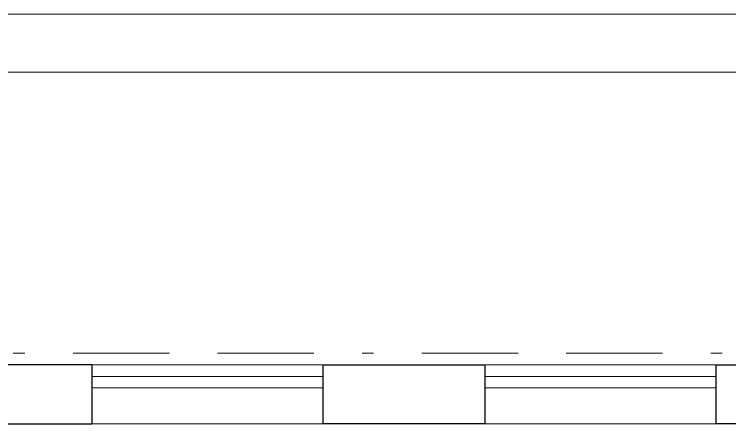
# Model space of a CAD drawing. Header units: metres. Extents: x -472 to 201, y -446 to -235.
# Drawn here: x -155.09 to -148.91, y -316.57 to -313 of the extents above; entities that cross this region are included whole.
import ezdxf

# ---------------------------------------------------------------- set-up
doc = ezdxf.new("R2010")
doc.units = ezdxf.units.M
doc.header["$MEASUREMENT"] = 0
doc.linetypes.add('( Border )', pattern=[1.751, 0.5, -0.25, 0.5, -0.25, 0.001, -0.25])
doc.layers.add('Level 50', color=7, linetype='Continuous', lineweight=0)
doc.layers.add('Level 63', color=7, linetype='Continuous', lineweight=0)

msp = doc.modelspace()

# ---------------------------------------------------------------- linework, layer by layer
at = {"color": 1, "linetype": '( Border )', "lineweight": 13, "ltscale": 1.666667}
msp.add_line((-160.6197, -315.9301), (-146.2353, -315.9301), dxfattribs=at)
at = {"color": 7, "linetype": 'Continuous', "lineweight": 30}
for p, q in [((-154.4244, -316.0304), (-155.8244, -316.0304)), ((-154.4244, -316.0304), (-154.4244, -316.5404)), ((-152.4244, -316.0304), (-152.4244, -316.5404)), ((-152.4244, -316.0304), (-151.0244, -316.0304)), ((-151.0244, -316.0304), (-151.0244, -316.5404)), ((-149.0244, -316.0304), (-149.0244, -316.5404)), ((-149.0244, -316.0304), (-147.9244, -316.0304)), ((-155.8244, -316.5404), (-154.4244, -316.5404)), ((-151.0244, -316.5404), (-152.4244, -316.5404)), ((-147.9244, -316.5404), (-149.0244, -316.5404))]:
    msp.add_line(p, q, dxfattribs=at)
at = {"color": 7, "linetype": 'Continuous', "lineweight": 13}
for p, q in [((-154.4244, -316.0304), (-152.4244, -316.0304)), ((-151.0244, -316.0304), (-149.0244, -316.0304)), ((-152.4244, -316.5404), (-154.4244, -316.5404)), ((-149.0244, -316.5404), (-151.0244, -316.5404))]:
    msp.add_line(p, q, dxfattribs=at)
at = {"color": 7, "linetype": 'Continuous', "lineweight": 0}
for p, q in [((-154.4244, -316.1304), (-152.4244, -316.1304)), ((-151.0244, -316.1304), (-149.0244, -316.1304)), ((-154.4244, -316.2304), (-152.4244, -316.2304)), ((-151.0244, -316.2304), (-149.0244, -316.2304))]:
    msp.add_line(p, q, dxfattribs=at)
at = {"layer": 'Level 50', "color": 7, "linetype": 'Continuous', "lineweight": 13}
msp.add_line((-180.8567, -313.4967), (-121.8567, -313.4967), dxfattribs=at)
at = {"layer": 'Level 63', "color": 7, "linetype": 'Continuous', "lineweight": 0, "flags": 128}
msp.add_lwpolyline([(-121.3567, -341.9967), (-182.8567, -341.9967), (-182.8567, -312.9967), (-121.3567, -312.9967), (-121.3567, -341.9967)], close=True, dxfattribs=at)

doc.saveas('drawing.dxf')
